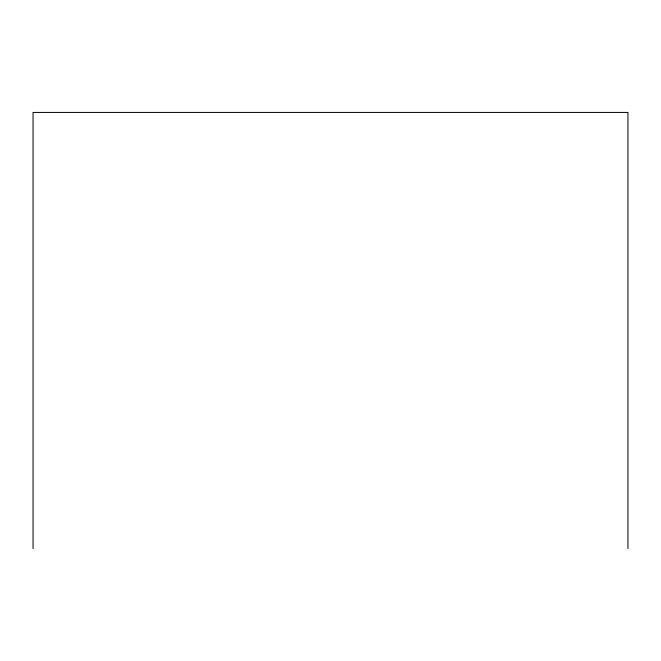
<?xml version="1.0" encoding="UTF-8"?>
<svg xmlns="http://www.w3.org/2000/svg" width="661" height="661" viewBox="0 0 661 661"><rect width="100%" height="100%" fill="white"/><g stroke="black" fill="none" stroke-linecap="round" stroke-linejoin="round"><path stroke-width="0.99" d="M627.95 548.572L627.95 112.428L33.05 112.428L33.05 548.572"/></g></svg>
